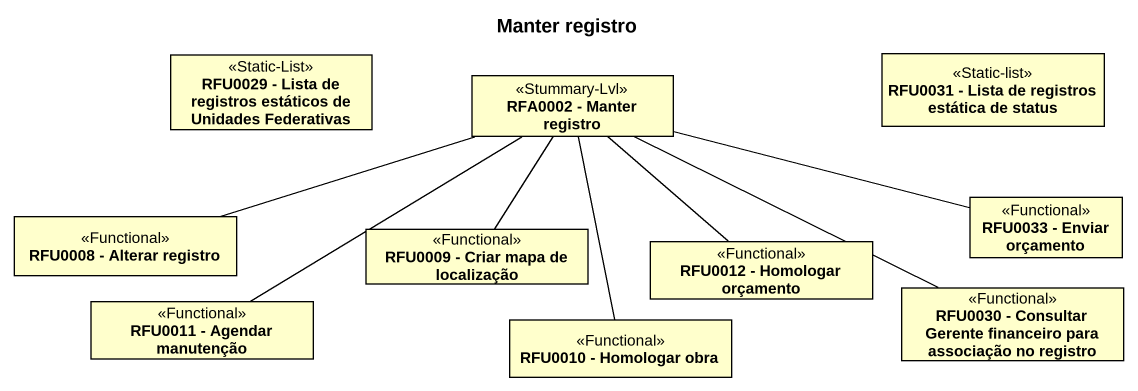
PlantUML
@startuml
title Manter registro
hide circle
hide empty members
class "RFU0031 - Lista de registros estática de status" as RFU0031_Lista_de_registros <<Static-list>>
class "RFU0029 - Lista de registros estáticos de Unidades Federativas" as RFU0029_Lista_de_registros <<Static-List>>
class "RFA0002 - Manter registro" as RFA0002_Manter_registro <<Stummary-Lvl>>
class "RFU0008 - Alterar registro" as RFU0008_Alterar_registro <<Functional>>
class "RFU0009 - Criar mapa de localização" as RFU0009_Criar_mapa_de <<Functional>>
class "RFU0012 - Homologar orçamento" as RFU0012_Homologar_orçamento <<Functional>>
class "RFU0033 - Enviar orçamento" as RFU0033_Enviar_orçamento <<Functional>>
class "RFU0011 - Agendar manutenção" as RFU0011_Agendar_manutenção <<Functional>>
class "RFU0030 - Consultar Gerente financeiro para associação no registro" as RFU0030_Consultar_Gerente <<Functional>>
class "RFU0010 - Homologar obra" as RFU0010_Homologar_obra <<Functional>>
RFU0008_Alterar_registro -right- RFA0002_Manter_registro
RFU0009_Criar_mapa_de -up- RFA0002_Manter_registro
RFU0012_Homologar_orçamento -up- RFA0002_Manter_registro
RFU0033_Enviar_orçamento -left- RFA0002_Manter_registro
RFU0011_Agendar_manutenção -up- RFA0002_Manter_registro
RFU0030_Consultar_Gerente -left- RFA0002_Manter_registro
RFU0010_Homologar_obra -up- RFA0002_Manter_registro
@enduml
